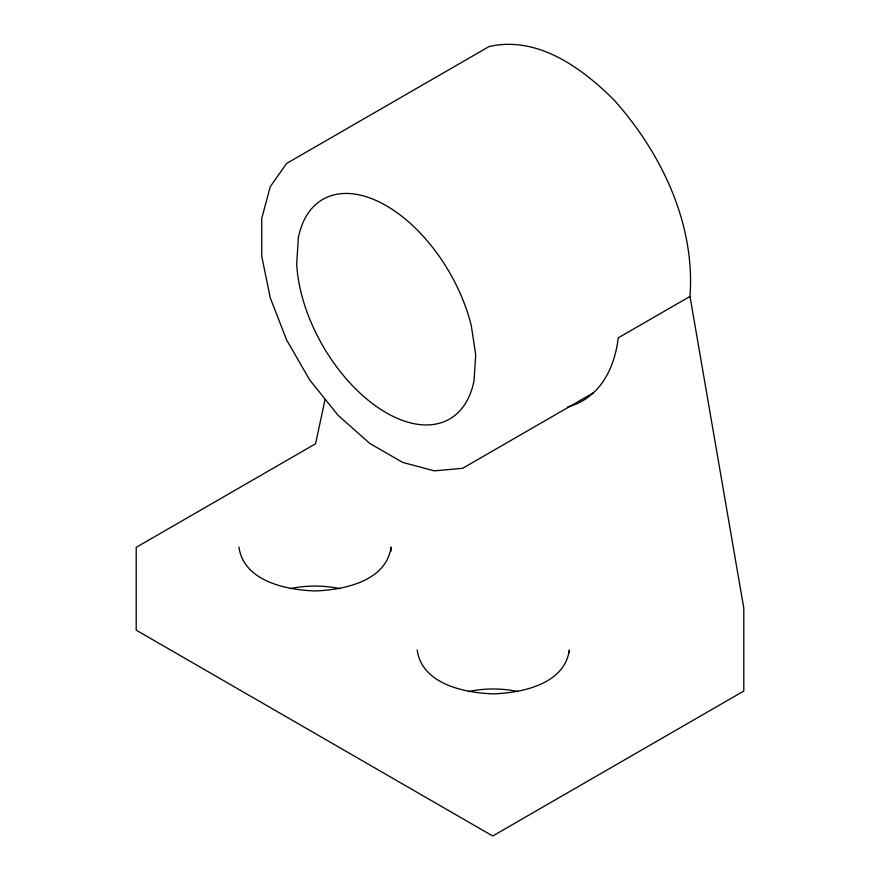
<?xml version="1.0" encoding="UTF-8"?>
<svg xmlns="http://www.w3.org/2000/svg" width="880" height="880" viewBox="0 0 880 880"><rect width="100%" height="100%" fill="white"/><g stroke="black" fill="none" stroke-linecap="round" stroke-linejoin="round"><path stroke-width="1.32" d="M325.083 399.498L315.535 443.795L136.202 547.338L136.202 630.168L492.723 836L743.798 691.042L743.798 608.212L689.997 296.428C695.299 223.421 661.397 152.878 613.569 99.473C581.042 67.375 537.438 35.607 489.115 46.53L286.605 163.449L270.226 186.758L261.745 218.416L261.745 256.256L270.226 297.704L286.605 339.933L309.782 380.072L338.162 415.382L369.809 443.454L402.589 462.374L434.236 470.855L462.616 468.314L593.395 392.81M689.997 296.428L618.255 337.843A177.529 102.498 60 0 1 567.732 406.901M290.07 588.676C306.361 585.189 323.642 585.189 339.933 588.676M468.325 691.592C484.616 688.105 501.908 688.105 518.199 691.592M417.175 649.946C421.96 684.299 464.508 692.835 493.262 693.869C522.016 692.835 564.564 684.299 569.349 649.946L569.349 652.652M238.92 547.019C243.705 581.383 286.242 589.919 315.007 590.953C343.761 589.919 386.309 581.383 391.083 547.019L391.083 551.1M298.375 237.633L296.692 263.626A126.808 73.216 60 0 0 379.764 408.749A126.808 73.216 60 0 0 474.034 380.754L475.706 354.772L471.295 325.677A126.808 73.216 60 0 0 380.908 202.785A126.808 73.216 60 0 0 298.375 237.633"/></g></svg>
